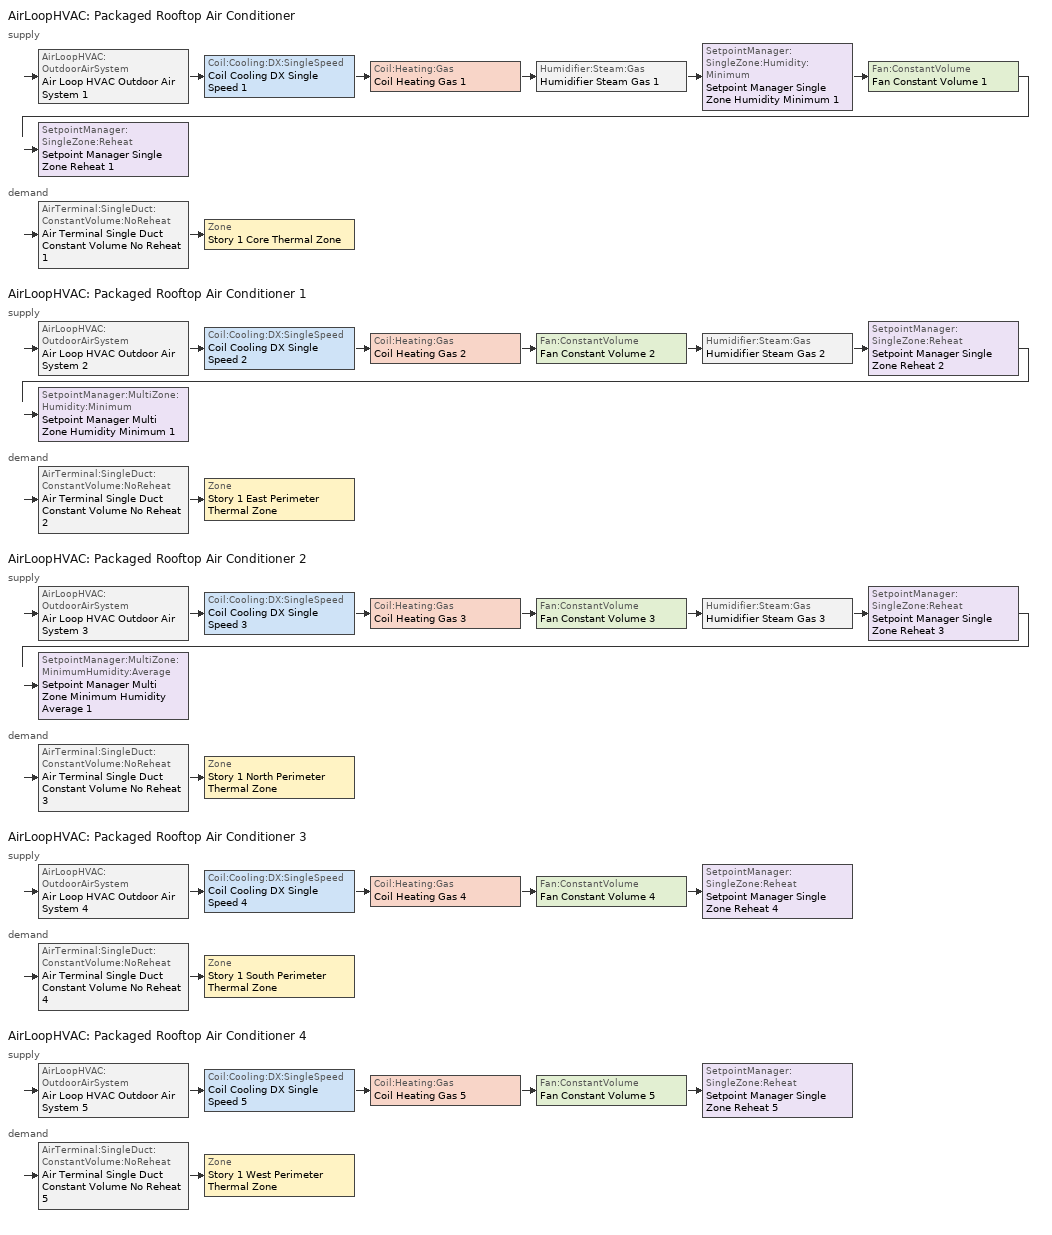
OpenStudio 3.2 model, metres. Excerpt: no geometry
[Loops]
AirLoopHVAC 'Packaged Rooftop Air Conditioner'
 supply: AirLoopHVAC:OutdoorAirSystem 'Air Loop HVAC Outdoor Air System 1' > Coil:Cooling:DX:SingleSpeed 'Coil Cooling DX Single Speed 1' > Coil:Heating:Gas 'Coil Heating Gas 1' > Humidifier:Steam:Gas 'Humidifier Steam Gas 1' > SetpointManager:SingleZone:Humidity:Minimum 'Setpoint Manager Single Zone Humidity Minimum 1' > Fan:ConstantVolume 'Fan Constant Volume 1' > SetpointManager:SingleZone:Reheat 'Setpoint Manager Single Zone Reheat 1'
 demand: AirTerminal:SingleDuct:ConstantVolume:NoReheat 'Air Terminal Single Duct Constant Volume No Reheat 1' > Zone 'Story 1 Core Thermal Zone'
AirLoopHVAC 'Packaged Rooftop Air Conditioner 1'
 supply: AirLoopHVAC:OutdoorAirSystem 'Air Loop HVAC Outdoor Air System 2' > Coil:Cooling:DX:SingleSpeed 'Coil Cooling DX Single Speed 2' > Coil:Heating:Gas 'Coil Heating Gas 2' > Fan:ConstantVolume 'Fan Constant Volume 2' > Humidifier:Steam:Gas 'Humidifier Steam Gas 2' > SetpointManager:SingleZone:Reheat 'Setpoint Manager Single Zone Reheat 2' > SetpointManager:MultiZone:Humidity:Minimum 'Setpoint Manager Multi Zone Humidity Minimum 1'
 demand: AirTerminal:SingleDuct:ConstantVolume:NoReheat 'Air Terminal Single Duct Constant Volume No Reheat 2' > Zone 'Story 1 East Perimeter Thermal Zone'
AirLoopHVAC 'Packaged Rooftop Air Conditioner 2'
 supply: AirLoopHVAC:OutdoorAirSystem 'Air Loop HVAC Outdoor Air System 3' > Coil:Cooling:DX:SingleSpeed 'Coil Cooling DX Single Speed 3' > Coil:Heating:Gas 'Coil Heating Gas 3' > Fan:ConstantVolume 'Fan Constant Volume 3' > Humidifier:Steam:Gas 'Humidifier Steam Gas 3' > SetpointManager:SingleZone:Reheat 'Setpoint Manager Single Zone Reheat 3' > SetpointManager:MultiZone:MinimumHumidity:Average 'Setpoint Manager Multi Zone Minimum Humidity Average 1'
 demand: AirTerminal:SingleDuct:ConstantVolume:NoReheat 'Air Terminal Single Duct Constant Volume No Reheat 3' > Zone 'Story 1 North Perimeter Thermal Zone'
AirLoopHVAC 'Packaged Rooftop Air Conditioner 3'
 supply: AirLoopHVAC:OutdoorAirSystem 'Air Loop HVAC Outdoor Air System 4' > Coil:Cooling:DX:SingleSpeed 'Coil Cooling DX Single Speed 4' > Coil:Heating:Gas 'Coil Heating Gas 4' > Fan:ConstantVolume 'Fan Constant Volume 4' > SetpointManager:SingleZone:Reheat 'Setpoint Manager Single Zone Reheat 4'
 demand: AirTerminal:SingleDuct:ConstantVolume:NoReheat 'Air Terminal Single Duct Constant Volume No Reheat 4' > Zone 'Story 1 South Perimeter Thermal Zone'
AirLoopHVAC 'Packaged Rooftop Air Conditioner 4'
 supply: AirLoopHVAC:OutdoorAirSystem 'Air Loop HVAC Outdoor Air System 5' > Coil:Cooling:DX:SingleSpeed 'Coil Cooling DX Single Speed 5' > Coil:Heating:Gas 'Coil Heating Gas 5' > Fan:ConstantVolume 'Fan Constant Volume 5' > SetpointManager:SingleZone:Reheat 'Setpoint Manager Single Zone Reheat 5'
 demand: AirTerminal:SingleDuct:ConstantVolume:NoReheat 'Air Terminal Single Duct Constant Volume No Reheat 5' > Zone 'Story 1 West Perimeter Thermal Zone'
[Sizing:Zone] Zone Cooling Design Supply Air Temperature Input Method=SupplyAirTemperature; Zone Cooling Design Supply Air Temperature {C}=14; Zone Cooling Design Supply Air Temperature Difference {deltaC}=11.11; Zone Heating Design Supply Air Temperature Input Method=SupplyAirTemperature; Zone Heating Design Supply Air Temperature {C}=40; Zone Heating Design Supply Air Temperature Difference {deltaC}=11.11; Zone Cooling Design Supply Air Humidity Ratio {kg-H2O/kg-air}=0.0085; Zone Heating Design Supply Air Humidity Ratio {kg-H2O/kg-air}=0.008; Cooling Design Air Flow Method=DesignDay; Heating Design Air Flow Method=DesignDay; Account for Dedicated Outdoor Air System=No; Dedicated Outdoor Air System Control Strategy=NeutralSupplyAir; Dedicated Outdoor Air Low Setpoint Temperature for Design {C}=autosize; Dedicated Outdoor Air High Setpoint Temperature for Design {C}=autosize
Story 1 Core Thermal Zone; Story 1 East Perimeter Thermal Zone; Story 1 North Perimeter Thermal Zone; Story 1 South Perimeter Thermal Zone; Story 1 West Perimeter Thermal Zone
[Zone equipment]
Story 1 Core Thermal Zone: Air Terminal Single Duct Constant Volume No Reheat 1
Story 1 East Perimeter Thermal Zone: Air Terminal Single Duct Constant Volume No Reheat 2
Story 1 North Perimeter Thermal Zone: Air Terminal Single Duct Constant Volume No Reheat 3
Story 1 South Perimeter Thermal Zone: Air Terminal Single Duct Constant Volume No Reheat 4
Story 1 West Perimeter Thermal Zone: Air Terminal Single Duct Constant Volume No Reheat 5
[AirLoopHVAC] Availability Schedule=Always On Discrete; Design Supply Air Flow Rate {m3/s}=autosize; Design Return Air Flow Fraction of Supply Air Flow=1
Packaged Rooftop Air Conditioner; Packaged Rooftop Air Conditioner 1; Packaged Rooftop Air Conditioner 2; Packaged Rooftop Air Conditioner 3; Packaged Rooftop Air Conditioner 4
[Sizing:System] Type of Load to Size On=Sensible; Design Outdoor Air Flow Rate {m3/s}=Autosize; Central Heating Maximum System Air Flow Ratio=1; Preheat Design Temperature {C}=7; Preheat Design Humidity Ratio {kg-H2O/kg-Air}=0.008; Precool Design Temperature {C}=12.8; Precool Design Humidity Ratio {kg-H2O/kg-Air}=0.008; Central Cooling Design Supply Air Temperature {C}=12.8; Central Heating Design Supply Air Temperature {C}=40; Sizing Option=NonCoincident; 100% Outdoor Air in Cooling=Yes; 100% Outdoor Air in Heating=Yes; Central Cooling Design Supply Air Humidity Ratio {kg-H2O/kg-Air}=0.0085; Central Heating Design Supply Air Humidity Ratio {kg-H2O/kg-Air}=0.008; Cooling Design Air Flow Method=DesignDay; Cooling Design Air Flow Rate {m3/s}=0; Heating Design Air Flow Method=DesignDay; Heating Design Air Flow Rate {m3/s}=0; System Outdoor Air Method=ZoneSum; Zone Maximum Outdoor Air Fraction=1; Cooling Supply Air Flow Rate Per Floor Area {m3/s-m2}=0.00996765; Cooling Fraction of Autosized Cooling Supply Air Flow Rate=1; Cooling Supply Air Flow Rate Per Unit Cooling Capacity {m3/s-W}=3.94755e-05; Heating Supply Air Flow Rate Per Floor Area {m3/s-m2}=0.00996765; Heating Fraction of Autosized Heating Supply Air Flow Rate=1; Heating Fraction of Autosized Cooling Supply Air Flow Rate=1; Heating Supply Air Flow Rate Per Unit Heating Capacity {m3/s-W}=3.15882e-05; Cooling Design Capacity Method=CoolingDesignCapacity; Cooling Design Capacity {W}=autosize; Cooling Design Capacity Per Floor Area {W/m2}=234.7; Fraction of Autosized Cooling Design Capacity=1; Heating Design Capacity Method=HeatingDesignCapacity; Heating Design Capacity {W}=autosize; Heating Design Capacity Per Floor Area {W/m2}=157; Fraction of Autosized Heating Design Capacity=1; Central Cooling Capacity Control Method=OnOff
Packaged Rooftop Air Conditioner; Packaged Rooftop Air Conditioner 1; Packaged Rooftop Air Conditioner 2; Packaged Rooftop Air Conditioner 3; Packaged Rooftop Air Conditioner 4
[Fan:ConstantVolume] Availability Schedule=Always On Discrete; Pressure Rise {Pa}=500; Maximum Flow Rate {m3/s}=AutoSize
Fan Constant Volume 1; Fan Constant Volume 2; Fan Constant Volume 3; Fan Constant Volume 4; Fan Constant Volume 5
[Coil:Heating:Gas] Availability Schedule=Always On Discrete; Gas Burner Efficiency=0.8; Nominal Capacity {W}=AutoSize; Parasitic Electric Load {W}=0; Parasitic Gas Load {W}=0
Coil Heating Gas 1; Coil Heating Gas 2; Coil Heating Gas 3; Coil Heating Gas 4; Coil Heating Gas 5
[Coil:Cooling:DX:SingleSpeed] Availability Schedule=Always On Discrete; Rated Total Cooling Capacity {W}=autosize; Rated Sensible Heat Ratio=autosize; Rated COP {W/W}=3; Rated Air Flow Rate {m3/s}=autosize; Rated Evaporator Fan Power Per Volume Flow Rate {W/(m3/s)}=773.3; Minimum Outdoor Dry-Bulb Temperature for Compressor Operation {C}=-25; Condenser Type=AirCooled; Evaporative Condenser Effectiveness=0; Evaporative Condenser Air Flow Rate {m3/s}=Autosize; Evaporative Condenser Pump Rated Power Consumption {W}=Autosize; Crankcase Heater Capacity {W}=0; Maximum Outdoor Dry-Bulb Temperature for Crankcase Heater Operation {C}=0; Basin Heater Capacity {W/K}=0; Basin Heater Setpoint Temperature {C}=10
Name | Total Cooling Capacity Function of Temperature Curve | Total Cooling Capacity Function of Flow Fraction Curve | Energy Input Ratio Function of Temperature Curve | Energy Input Ratio Function of Flow Fraction Curve | Part Load Fraction Correlation Curve
Coil Cooling DX Single Speed 1 | Curve Biquadratic 1 | Curve Quadratic 1 | Curve Biquadratic 2 | Curve Quadratic 2 | Curve Quadratic 3
Coil Cooling DX Single Speed 2 | Curve Biquadratic 3 | Curve Quadratic 4 | Curve Biquadratic 4 | Curve Quadratic 5 | Curve Quadratic 6
Coil Cooling DX Single Speed 3 | Curve Biquadratic 5 | Curve Quadratic 7 | Curve Biquadratic 6 | Curve Quadratic 8 | Curve Quadratic 9
Coil Cooling DX Single Speed 4 | Curve Biquadratic 7 | Curve Quadratic 10 | Curve Biquadratic 8 | Curve Quadratic 11 | Curve Quadratic 12
Coil Cooling DX Single Speed 5 | Curve Biquadratic 9 | Curve Quadratic 13 | Curve Biquadratic 10 | Curve Quadratic 14 | Curve Quadratic 15
[SetpointManager:SingleZone:Reheat] Minimum Supply Air Temperature {C}=14; Maximum Supply Air Temperature {C}=40
Name | Control Zone
Setpoint Manager Single Zone Reheat 1 | Story 1 Core Thermal Zone
Setpoint Manager Single Zone Reheat 2 | Story 1 East Perimeter Thermal Zone
Setpoint Manager Single Zone Reheat 3 | Story 1 North Perimeter Thermal Zone
Setpoint Manager Single Zone Reheat 4 | Story 1 South Perimeter Thermal Zone
Setpoint Manager Single Zone Reheat 5 | Story 1 West Perimeter Thermal Zone
[Controller:OutdoorAir] Minimum Outdoor Air Flow Rate {m3/s}=0; Maximum Outdoor Air Flow Rate {m3/s}=Autosize; Economizer Control Type=NoEconomizer; Economizer Control Action Type=ModulateFlow; Economizer Maximum Limit Dry-Bulb Temperature {C}=28; Economizer Maximum Limit Enthalpy {J/kg}=64000; Economizer Minimum Limit Dry-Bulb Temperature {C}=-100; Lockout Type=NoLockout; Minimum Limit Type=FixedMinimum; High Humidity Control=No; Heat Recovery Bypass Control Type=BypassWhenWithinEconomizerLimits
Name | Controller Mechanical Ventilation
Controller Outdoor Air 1 | Controller Mechanical Ventilation 1
Controller Outdoor Air 2 | Controller Mechanical Ventilation 2
Controller Outdoor Air 3 | Controller Mechanical Ventilation 3
Controller Outdoor Air 4 | Controller Mechanical Ventilation 4
Controller Outdoor Air 5 | Controller Mechanical Ventilation 5
[Controller:MechanicalVentilation] Availability Schedule=Always On Discrete
Controller Mechanical Ventilation 1; Controller Mechanical Ventilation 2; Controller Mechanical Ventilation 3; Controller Mechanical Ventilation 4; Controller Mechanical Ventilation 5
[AirLoopHVAC:OutdoorAirSystem]
Name | Controller
Air Loop HVAC Outdoor Air System 1 | Controller Outdoor Air 1
Air Loop HVAC Outdoor Air System 2 | Controller Outdoor Air 2
Air Loop HVAC Outdoor Air System 3 | Controller Outdoor Air 3
Air Loop HVAC Outdoor Air System 4 | Controller Outdoor Air 4
Air Loop HVAC Outdoor Air System 5 | Controller Outdoor Air 5
[AirTerminal:SingleDuct:ConstantVolume:NoReheat] Availability Schedule=Always On Discrete; Maximum Air Flow Rate {m3/s}=AutoSize
Air Terminal Single Duct Constant Volume No Reheat 1; Air Terminal Single Duct Constant Volume No Reheat 2; Air Terminal Single Duct Constant Volume No Reheat 3; Air Terminal Single Duct Constant Volume No Reheat 4; Air Terminal Single Duct Constant Volume No Reheat 5
[Humidifier:Steam:Gas] Rated Capacity {m3/s}=autosize; Rated Gas Use Rate {W}=104000
Humidifier Steam Gas 1; Humidifier Steam Gas 2; Humidifier Steam Gas 3
[SetpointManager:SingleZone:Humidity:Minimum]
Setpoint Manager Single Zone Humidity Minimum 1: Control Variable=MinimumHumidityRatio; Control Zone=Story 1 Core Thermal Zone
[SetpointManager:MultiZone:Humidity:Minimum]
Setpoint Manager Multi Zone Humidity Minimum 1: Control Variable=MinimumHumidityRatio
[SetpointManager:MultiZone:MinimumHumidity:Average]
Setpoint Manager Multi Zone Minimum Humidity Average 1: Control Variable=MinimumHumidityRatio
[Schedule:Constant]
Always On Discrete: Value=1
[Curve:Biquadratic] Minimum Value of x=17; Maximum Value of x=22; Minimum Value of y=13; Maximum Value of y=46
Name | Coefficient1 Constant | Coefficient2 x | Coefficient3 x**2 | Coefficient4 y | Coefficient5 y**2 | Coefficient6 x*y
Curve Biquadratic 1; Curve Biquadratic 3; Curve Biquadratic 5; Curve Biquadratic 7; Curve Biquadratic 9 | 0.942588 | 0.00954335 | 0.00068377 | -0.0110427 | 5.249e-06 | -9.72e-06
Curve Biquadratic 2; Curve Biquadratic 4; Curve Biquadratic 6; Curve Biquadratic 8; Curve Biquadratic 10 | 0.342414 | 0.034885 | -0.0006237 | 0.00497722 | 0.000437951 | -0.000728028
[Curve:Quadratic]
Name | Coefficient1 Constant | Coefficient2 x | Coefficient3 x**2 | Minimum Value of x | Maximum Value of x
Curve Quadratic 1; Curve Quadratic 4; Curve Quadratic 7; Curve Quadratic 10; Curve Quadratic 13 | 0.8 | 0.2 | 0 | 0.5 | 1.5
Curve Quadratic 2; Curve Quadratic 5; Curve Quadratic 8; Curve Quadratic 11; Curve Quadratic 14 | 1.1552 | -0.1808 | 0.0256 | 0.5 | 1.5
Curve Quadratic 3; Curve Quadratic 6; Curve Quadratic 9; Curve Quadratic 12; Curve Quadratic 15 | 0.85 | 0.15 | 0 | 0 | 1
